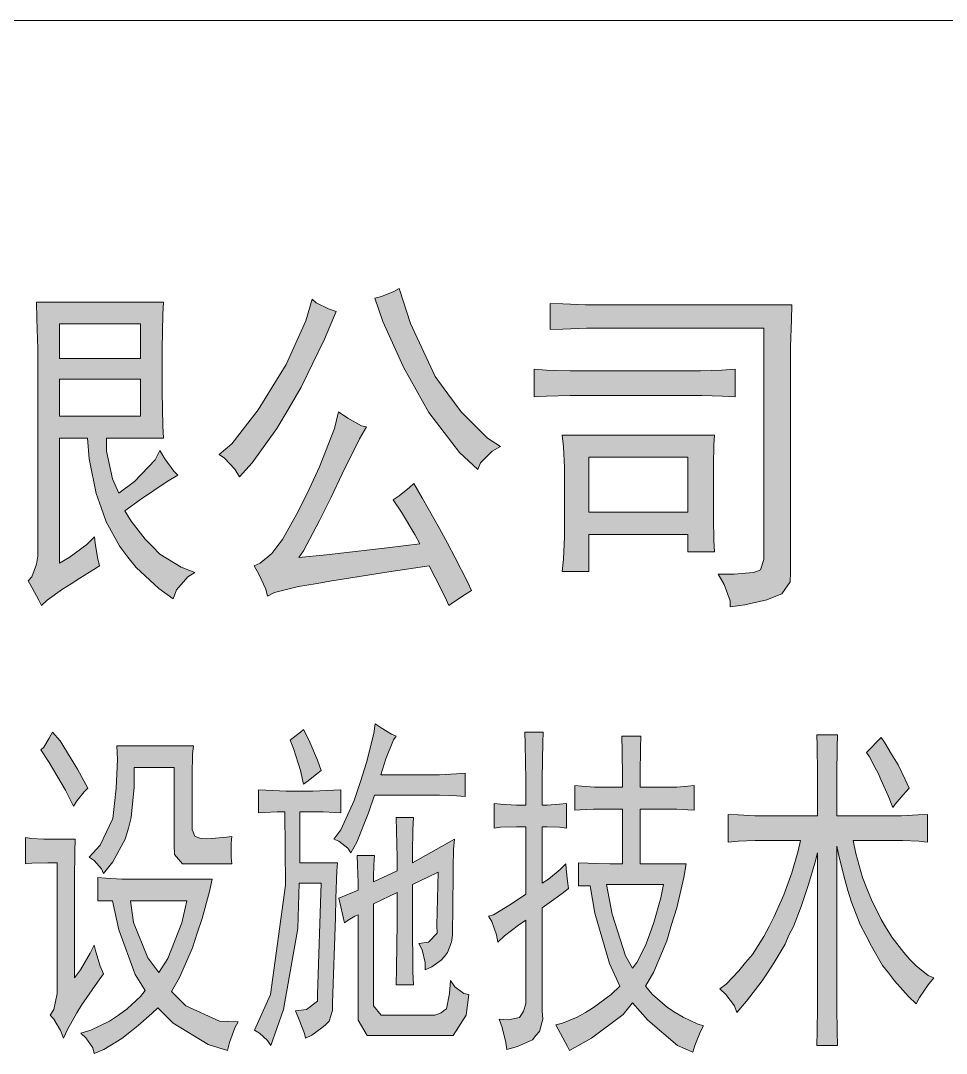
# Model space of a CAD drawing. Header units: millimetres. Extents: x 0 to 207, y 0 to 293.
# Drawn here: x 131.52 to 139.72, y 255.9 to 265.05 of the extents above; entities that cross this region are included whole.
import ezdxf

# ---------------------------------------------------------------- set-up
doc = ezdxf.new("R2010")
doc.units = ezdxf.units.MM

msp = doc.modelspace()

# ---------------------------------------------------------------- hatches: boundary and pattern name
h = msp.add_hatch(color=0)
h.dxf.hatch_style = 2
h.paths.add_polyline_path([(134.870472, 262.678333), (134.972778, 262.367889), (135.1915, 261.898694), (135.304389, 261.743472), (135.420806, 261.584722), (135.653639, 261.351889), (135.770056, 261.277806), (135.695972, 261.235472), (135.593667, 261.133167), (135.568972, 261.073194), (135.406694, 261.224889), (135.135056, 261.577667), (135.022167, 261.77875), (134.909278, 261.979833), (134.725833, 262.385528), (134.655278, 262.593667), (134.71525, 262.607778), (134.824611, 262.650111)])
h = msp.add_hatch(color=0)
h.paths.add_polyline_path([(132.782028, 262.558389), (132.774972, 262.449028), (132.771444, 262.142111), (132.771444, 261.948083), (132.771444, 261.761111), (132.774972, 261.46125), (132.782028, 261.351889), (132.277556, 261.351889), (132.277556, 261.235472), (132.330472, 260.992056), (132.386917, 260.865056), (132.5245, 260.967361), (132.707944, 261.157861), (132.750278, 261.242528), (132.792611, 261.168444), (132.87375, 261.059083), (132.909028, 261.023806), (132.813778, 260.967361), (132.577417, 260.808611), (132.439833, 260.706306), (132.496278, 260.614583), (132.61975, 260.455833), (132.686778, 260.388806), (132.750278, 260.321778), (132.93725, 260.208889), (133.060722, 260.1595), (132.997222, 260.120694), (132.898444, 260.007806), (132.866694, 259.926667), (132.739694, 260.018389), (132.538611, 260.205361), (132.464528, 260.297083), (132.393972, 260.392333), (132.274028, 260.611056), (132.228167, 260.738056), (132.185833, 260.861528), (132.122333, 261.168444), (132.108222, 261.351889), (131.861278, 261.351889), (131.861278, 260.244167), (131.945944, 260.293556), (132.101167, 260.409972), (132.171722, 260.477), (132.17525, 260.420556), (132.196417, 260.293556), (132.214056, 260.219472), (132.164667, 260.187722), (132.041194, 260.110111), (131.963583, 260.060722), (131.885972, 260.011333), (131.751917, 259.916083), (131.699, 259.866694), (131.677833, 259.916083), (131.617861, 260.025444), (131.582583, 260.085417), (131.614333, 260.120694), (131.656667, 260.233583), (131.66725, 260.304139), (131.66725, 262.022167), (131.66725, 262.142111), (131.660194, 262.410222), (131.656667, 262.558389)])
h.paths.add_polyline_path([(132.577417, 261.545917), (132.577417, 261.874), (131.861278, 261.874), (131.861278, 261.545917)])
h.paths.add_polyline_path([(132.577417, 262.057444), (132.577417, 262.364361), (131.861278, 262.364361), (131.861278, 262.057444)])
h = msp.add_hatch(color=0)
h.dxf.hatch_style = 2
h.paths.add_polyline_path([(134.313083, 262.473722), (134.210778, 262.230306), (134.002639, 261.803444), (133.896806, 261.62), (133.787444, 261.436556), (133.568722, 261.133167), (133.455833, 261.009694), (133.4135, 261.076722), (133.321778, 261.1755), (133.275917, 261.20725), (133.388806, 261.3025), (133.621639, 261.602361), (133.745111, 261.803444), (133.868583, 262.004528), (134.044972, 262.392583), (134.101417, 262.583083), (134.136694, 262.551333), (134.246056, 262.498417)])
h = msp.add_hatch(color=0)
h.dxf.hatch_style = 2
h.paths.add_polyline_path([(138.352389, 262.533694), (138.348861, 262.399639), (138.341806, 262.163278), (138.341806, 262.057444), (138.341806, 260.1595), (138.338278, 260.078361), (138.264194, 259.972528), (138.197167, 259.944306), (138.130139, 259.919611), (137.936111, 259.87375), (137.805583, 259.856111), (137.805583, 259.909028), (137.752667, 260.053667), (137.69975, 260.145389), (137.840861, 260.145389), (138.010194, 260.1595), (138.041944, 260.170083), (138.073694, 260.184194), (138.105444, 260.275917), (138.105444, 260.353528), (138.105444, 262.325556), (136.627306, 262.325556), (136.532056, 262.325556), (136.323917, 262.3185), (136.211028, 262.314972), (136.211028, 262.544278), (136.323917, 262.54075), (136.525, 262.533694), (136.616722, 262.533694)])
h = msp.add_hatch(color=0)
h.dxf.hatch_style = 2
h.paths.add_polyline_path([(137.473972, 261.948083), (137.544528, 261.948083), (137.7315, 261.955139), (137.851444, 261.962194), (137.851444, 261.718778), (137.738556, 261.722306), (137.555111, 261.729361), (137.484556, 261.729361), (136.489722, 261.729361), (136.387417, 261.729361), (136.179278, 261.722306), (136.069917, 261.718778), (136.069917, 261.962194), (136.179278, 261.955139), (136.387417, 261.948083), (136.489722, 261.948083)])
h = msp.add_hatch(color=0)
h.dxf.hatch_style = 2
h.paths.add_polyline_path([(135.053917, 260.4135), (135.011583, 260.498167), (134.891639, 260.695722), (134.817556, 260.805083), (134.870472, 260.840361), (134.962194, 260.914444), (135.001, 260.949722), (135.078611, 260.815667), (135.230306, 260.551083), (135.300861, 260.420556), (135.367889, 260.290028), (135.47725, 260.078361), (135.512528, 260.00075), (135.456083, 259.965472), (135.353778, 259.898444), (135.311444, 259.866694), (135.279694, 259.940778), (135.1915, 260.117167), (135.138583, 260.219472), (134.77875, 260.166556), (134.274278, 260.085417), (134.126111, 260.060722), (133.977944, 260.036028), (133.766278, 259.983111), (133.702778, 259.951361), (133.688667, 260.011333), (133.628694, 260.145389), (133.586361, 260.219472), (133.639278, 260.244167), (133.741583, 260.328833), (133.787444, 260.388806), (133.836833, 260.452306), (133.977944, 260.706306), (134.073194, 260.900333), (134.164917, 261.097889), (134.298972, 261.436556), (134.33425, 261.584722), (134.415389, 261.528278), (134.538861, 261.46125), (134.581194, 261.450667), (134.521222, 261.344833), (134.366, 261.034389), (134.267222, 260.829778), (134.164917, 260.621639), (134.023806, 260.353528), (133.981472, 260.293556), (134.228417, 260.31825), (134.764639, 260.378222)])
h = msp.add_hatch(color=0)
h.paths.add_polyline_path([(137.668, 261.376583), (137.660944, 261.291917), (137.657417, 261.108472), (137.657417, 261.009694), (137.657417, 260.741583), (137.657417, 260.646333), (137.660944, 260.44525), (137.668, 260.342944), (137.431639, 260.342944), (137.431639, 260.498167), (136.553222, 260.498167), (136.553222, 260.170083), (136.316861, 260.170083), (136.327444, 260.279444), (136.338028, 260.477), (136.338028, 260.561667), (136.338028, 261.009694), (136.338028, 261.090833), (136.327444, 261.274278), (136.316861, 261.376583)])
h.paths.add_polyline_path([(137.431639, 260.695722), (137.431639, 261.182556), (136.553222, 261.182556), (136.553222, 260.695722)])
h = msp.add_hatch(color=0)
h.dxf.hatch_style = 2
h.paths.add_polyline_path([(134.845778, 258.709583), (134.821083, 258.677833), (134.754056, 258.5085), (134.708194, 258.367389), (135.15975, 258.367389), (135.230306, 258.367389), (135.378472, 258.374444), (135.456083, 258.3815), (135.456083, 258.173361), (135.378472, 258.180417), (135.230306, 258.187472), (135.15975, 258.187472), (134.65175, 258.187472), (134.598833, 258.028722), (134.496528, 257.771194), (134.443611, 257.675944), (134.415389, 257.718278), (134.337778, 257.77825), (134.291917, 257.795889), (134.355417, 257.880556), (134.471833, 258.138083), (134.528278, 258.307417), (134.581194, 258.47675), (134.648222, 258.734278), (134.658806, 258.818944), (134.711722, 258.783667), (134.803444, 258.727222)])
h = msp.add_hatch(color=0)
h.dxf.hatch_style = 2
h.paths.add_polyline_path([(131.797778, 258.744861), (131.864806, 258.66725), (132.020028, 258.416778), (132.11175, 258.247444), (132.08, 258.215694), (132.0165, 258.138083), (131.98475, 258.088694), (131.914194, 258.229806), (131.769556, 258.47675), (131.695472, 258.589639), (131.720167, 258.610806), (131.769556, 258.691944)])
h = msp.add_hatch(color=0)
h.dxf.hatch_style = 2
h.paths.add_polyline_path([(134.023806, 258.769556), (134.069667, 258.677833), (134.147278, 258.497917), (134.179028, 258.406194), (134.140222, 258.374444), (134.066139, 258.314472), (134.023806, 258.282722), (133.995583, 258.406194), (133.935611, 258.600222), (133.903861, 258.674306), (133.935611, 258.699), (133.995583, 258.744861)])
h = msp.add_hatch(color=0)
h.dxf.hatch_style = 2
h.paths.add_polyline_path([(136.348611, 257.577167), (136.352139, 257.534833), (136.362722, 257.425472), (136.373306, 257.358444), (136.316861, 257.316111), (136.200444, 257.231444), (136.140472, 257.189111), (136.140472, 256.275417), (136.144, 256.201333), (136.115778, 256.091972), (136.084028, 256.056694), (136.052278, 256.017889), (135.92175, 255.957917), (135.8265, 255.933222), (135.815917, 255.993194), (135.784167, 256.12725), (135.759472, 256.201333), (135.840611, 256.194278), (135.939389, 256.215444), (135.957028, 256.243667), (135.974667, 256.271889), (135.995833, 256.335389), (135.995833, 256.370667), (135.995833, 257.07975), (135.928806, 257.033889), (135.805333, 256.938639), (135.745361, 256.882194), (135.734778, 256.949222), (135.692444, 257.065639), (135.664222, 257.115028), (135.706556, 257.125611), (135.868833, 257.224389), (135.995833, 257.309056), (135.995833, 257.90525), (135.911167, 257.90525), (135.770056, 257.901722), (135.713611, 257.894667), (135.713611, 258.113389), (135.770056, 258.106333), (135.911167, 258.099278), (135.995833, 258.099278), (135.995833, 258.321528), (135.988778, 258.642556), (135.98525, 258.744861), (136.147528, 258.744861), (136.144, 258.656667), (136.140472, 258.332111), (136.140472, 258.099278), (136.182806, 258.099278), (136.292167, 258.106333), (136.355667, 258.113389), (136.355667, 257.894667), (136.292167, 257.901722), (136.182806, 257.90525), (136.140472, 257.90525), (136.140472, 257.407833), (136.196917, 257.443111), (136.299222, 257.527778)])
h = msp.add_hatch(color=0)
h.paths.add_polyline_path([(136.4615, 257.58775), (136.546167, 257.584222), (136.740194, 257.577167), (136.853083, 257.577167), (136.853083, 258.064), (136.669639, 258.064), (136.595556, 258.064), (136.475611, 258.056944), (136.42975, 258.053417), (136.42975, 258.272139), (136.489722, 258.265083), (136.602611, 258.258028), (136.652, 258.258028), (136.853083, 258.258028), (136.853083, 258.34975), (136.849556, 258.575528), (136.846028, 258.709583), (137.015361, 258.709583), (137.011833, 258.600222), (137.008306, 258.374444), (137.008306, 258.258028), (137.287, 258.258028), (137.332861, 258.258028), (137.431639, 258.265083), (137.488083, 258.272139), (137.488083, 258.053417), (137.431639, 258.056944), (137.332861, 258.064), (137.287, 258.064), (137.008306, 258.064), (137.008306, 257.577167), (137.417528, 257.577167), (137.396361, 257.457222), (137.332861, 257.189111), (137.287, 257.040944), (137.244667, 256.896306), (137.12825, 256.621139), (137.054167, 256.494139), (137.117667, 256.420056), (137.251722, 256.303639), (137.31875, 256.261306), (137.389306, 256.218972), (137.512778, 256.159), (137.569222, 256.141361), (137.541, 256.084917), (137.491611, 255.9685), (137.473972, 255.908528), (137.339917, 255.9685), (137.075333, 256.19075), (136.941278, 256.345972), (136.856611, 256.243667), (136.577917, 256.032), (136.380361, 255.922639), (136.362722, 255.957917), (136.30275, 256.074333), (136.260417, 256.151944), (136.320389, 256.166056), (136.450917, 256.218972), (136.525, 256.261306), (136.595556, 256.303639), (136.750778, 256.420056), (136.828389, 256.494139), (136.736667, 256.695222), (136.606139, 257.139722), (136.563806, 257.383139), (136.4615, 257.383139)])
h.paths.add_polyline_path([(136.708444, 257.393722), (136.761361, 257.132667), (136.877778, 256.76225), (136.941278, 256.652889), (136.980083, 256.702278), (137.054167, 256.853972), (137.092972, 256.956278), (137.12825, 257.058583), (137.19175, 257.277306), (137.216444, 257.393722)])
h = msp.add_hatch(color=0)
h.dxf.hatch_style = 2
h.paths.add_polyline_path([(138.581694, 258.004028), (138.581694, 258.233333), (138.581694, 258.3815), (138.578167, 258.624917), (138.574639, 258.720167), (138.758083, 258.720167), (138.754556, 258.610806), (138.751028, 258.367389), (138.751028, 258.233333), (138.751028, 258.004028), (139.2555, 258.004028), (139.326056, 258.004028), (139.474222, 258.011083), (139.555361, 258.014611), (139.555361, 257.771194), (139.47775, 257.77825), (139.333111, 257.785306), (139.266083, 257.785306), (138.895667, 257.785306), (138.920361, 257.668889), (138.980333, 257.457222), (139.019139, 257.358444), (139.057944, 257.259667), (139.146139, 257.083278), (139.192, 257.005667), (139.241389, 256.924528), (139.347222, 256.790472), (139.400139, 256.7305), (139.456583, 256.674056), (139.562417, 256.589389), (139.611806, 256.568222), (139.562417, 256.504722), (139.484806, 256.391833), (139.456583, 256.335389), (139.386028, 256.402417), (139.262556, 256.54), (139.209639, 256.610556), (139.156722, 256.677583), (139.057944, 256.846917), (139.008556, 256.945694), (138.959167, 257.040944), (138.881556, 257.2385), (138.849806, 257.340806), (138.821583, 257.439583), (138.772194, 257.637139), (138.751028, 257.735917), (138.751028, 256.395361), (138.751028, 256.303639), (138.754556, 256.091972), (138.758083, 255.9685), (138.574639, 255.9685), (138.578167, 256.091972), (138.581694, 256.303639), (138.581694, 256.395361), (138.581694, 257.675944), (138.557, 257.584222), (138.500556, 257.393722), (138.468806, 257.298472), (138.437056, 257.199694), (138.3665, 257.023306), (138.327694, 256.945694), (138.292417, 256.864556), (138.197167, 256.702278), (138.14425, 256.621139), (138.091333, 256.54), (137.950222, 256.360083), (137.865556, 256.261306), (137.844389, 256.31775), (137.766778, 256.420056), (137.713861, 256.469444), (137.770306, 256.511778), (137.883194, 256.628194), (137.943167, 256.702278), (138.003139, 256.772833), (138.105444, 256.935111), (138.151306, 257.023306), (138.197167, 257.1115), (138.281833, 257.302), (138.317111, 257.400778), (138.352389, 257.499556), (138.408833, 257.693583), (138.43, 257.785306), (138.091333, 257.785306), (138.027833, 257.785306), (137.876139, 257.77825), (137.787944, 257.771194), (137.787944, 258.014611), (137.876139, 258.011083), (138.024306, 258.004028), (138.084278, 258.004028)])
h = msp.add_hatch(color=0)
h.dxf.hatch_style = 2
h.paths.add_polyline_path([(133.021917, 257.577167), (132.951361, 257.577167), (132.880806, 257.661833), (132.877278, 257.7465), (132.877278, 258.430889), (132.520972, 258.430889), (132.520972, 258.258028), (132.496278, 257.989917), (132.471583, 257.894667), (132.443361, 257.795889), (132.334, 257.594806), (132.249333, 257.4925), (132.231694, 257.534833), (132.168194, 257.608917), (132.122333, 257.637139), (132.221111, 257.742972), (132.334, 257.979333), (132.348111, 258.113389), (132.362222, 258.247444), (132.372806, 258.501444), (132.369278, 258.624917), (133.046611, 258.624917), (133.039556, 258.550833), (133.036028, 258.367389), (133.036028, 258.258028), (133.036028, 257.929944), (133.036028, 257.880556), (133.060722, 257.824111), (133.081889, 257.813528), (133.103056, 257.806472), (133.166556, 257.799417), (133.205361, 257.802944), (133.244167, 257.806472), (133.339417, 257.813528), (133.388806, 257.820583), (133.38175, 257.760611), (133.38175, 257.637139), (133.388806, 257.577167)])
h = msp.add_hatch(color=0)
h.dxf.hatch_style = 2
h.paths.add_polyline_path([(139.146139, 258.699), (139.177889, 258.649611), (139.237861, 258.550833), (139.266083, 258.501444), (139.294306, 258.455583), (139.357806, 258.325056), (139.393083, 258.247444), (139.340167, 258.191), (139.269611, 258.106333), (139.248444, 258.078111), (139.209639, 258.173361), (139.142611, 258.325056), (139.117917, 258.3815), (139.089694, 258.434417), (139.040306, 258.526139), (139.015611, 258.564944)])
h = msp.add_hatch(color=0)
h.dxf.hatch_style = 2
h.paths.add_polyline_path([(134.355417, 258.028722), (134.3025, 258.03225), (134.196667, 258.039306), (134.147278, 258.039306), (133.992056, 258.039306), (133.992056, 257.58775), (134.323667, 257.58775), (134.320139, 257.517194), (134.309556, 257.273778), (134.306028, 257.100917), (134.281333, 256.345972), (134.281333, 256.278944), (134.249583, 256.183694), (134.217833, 256.151944), (134.186083, 256.123722), (134.097889, 256.060222), (134.041444, 256.032), (134.030861, 256.074333), (133.985, 256.194278), (133.95325, 256.275417), (134.0485, 256.286), (134.147278, 256.360083), (134.147278, 256.420056), (134.179028, 257.407833), (133.985, 257.407833), (133.974417, 257.005667), (133.847417, 256.286), (133.734528, 255.9685), (133.702778, 256.010833), (133.632222, 256.077861), (133.589889, 256.102556), (133.731, 256.420056), (133.865056, 257.390194), (133.858, 258.039306), (133.790972, 258.039306), (133.674556, 258.03225), (133.625167, 258.028722), (133.625167, 258.233333), (133.688667, 258.229806), (133.868583, 258.22275), (133.985, 258.22275), (134.104944, 258.22275), (134.291917, 258.229806), (134.355417, 258.233333)])
h = msp.add_hatch(color=0)
h.dxf.hatch_style = 2
h.paths.add_polyline_path([(134.507111, 257.344333), (134.507111, 257.411361), (134.503583, 257.566583), (134.500056, 257.65125), (134.65175, 257.65125), (134.648222, 257.570111), (134.644694, 257.457222), (134.644694, 257.418417), (134.852833, 257.517194), (134.852833, 257.633611), (134.849306, 257.869972), (134.845778, 257.989917), (134.997472, 257.989917), (134.993944, 257.880556), (134.990417, 257.679472), (134.990417, 257.58775), (135.360833, 257.795889), (135.353778, 257.704167), (135.35025, 257.545417), (135.35025, 257.478389), (135.343194, 256.945694), (135.336139, 256.882194), (135.300861, 256.790472), (135.272639, 256.755194), (135.244417, 256.723444), (135.15975, 256.663472), (135.103306, 256.638778), (135.103306, 256.702278), (135.075083, 256.815167), (135.046861, 256.871611), (135.131528, 256.882194), (135.209139, 256.963333), (135.205611, 257.030361), (135.216194, 257.503083), (134.990417, 257.393722), (134.990417, 257.065639), (134.993944, 256.621139), (134.997472, 256.504722), (134.845778, 256.504722), (134.849306, 256.652889), (134.852833, 257.058583), (134.852833, 257.323167), (134.644694, 257.224389), (134.644694, 256.395361), (134.644694, 256.31775), (134.711722, 256.236611), (134.782278, 256.236611), (135.149167, 256.236611), (135.187972, 256.236611), (135.244417, 256.257778), (135.265583, 256.275417), (135.290278, 256.293056), (135.3185, 256.427111), (135.325556, 256.543528), (135.364361, 256.487083), (135.4455, 256.427111), (135.487833, 256.420056), (135.466667, 256.236611), (135.35025, 256.056694), (135.255, 256.056694), (134.669389, 256.056694), (134.58825, 256.056694), (134.507111, 256.19075), (134.507111, 256.324806), (134.507111, 257.125611), (134.478889, 257.115028), (134.418917, 257.07975), (134.387167, 257.055056), (134.337778, 257.273778)])
h = msp.add_hatch(color=0)
h.dxf.hatch_style = 2
h.paths.add_polyline_path([(131.998861, 257.795889), (131.995333, 257.686528), (131.991806, 257.443111), (131.991806, 257.309056), (131.991806, 256.568222), (132.044722, 256.638778), (132.132917, 256.786944), (132.168194, 256.8575), (132.182306, 256.797528), (132.221111, 256.670528), (132.249333, 256.6035), (132.196417, 256.529417), (132.101167, 256.391833), (132.055306, 256.324806), (132.012972, 256.257778), (131.931833, 256.109611), (131.896556, 256.032), (131.868333, 256.099028), (131.808361, 256.201333), (131.776611, 256.236611), (131.808361, 256.286), (131.840111, 256.427111), (131.840111, 256.518833), (131.840111, 257.58775), (131.755444, 257.58775), (131.614333, 257.584222), (131.557889, 257.577167), (131.557889, 257.81), (131.610806, 257.802944), (131.720167, 257.795889), (131.776611, 257.795889)])
h = msp.add_hatch(color=0)
h.paths.add_polyline_path([(132.199944, 257.457222), (132.266972, 257.450167), (132.411611, 257.443111), (132.489222, 257.443111), (133.212417, 257.443111), (133.19125, 257.33375), (133.124222, 257.093861), (133.081889, 256.963333), (133.039556, 256.832806), (132.923139, 256.57175), (132.852583, 256.44475), (132.979583, 256.31775), (133.279444, 256.183694), (133.44525, 256.176639), (133.4135, 256.123722), (133.367639, 255.993194), (133.35, 255.922639), (133.177139, 255.975556), (132.866694, 256.166056), (132.732639, 256.300111), (132.679722, 256.250722), (132.55625, 256.144889), (132.482167, 256.084917), (132.411611, 256.028472), (132.252861, 255.933222), (132.168194, 255.897944), (132.154083, 255.947333), (132.094111, 256.035528), (132.04825, 256.077861), (132.136444, 256.102556), (132.30225, 256.183694), (132.383389, 256.236611), (132.461, 256.293056), (132.577417, 256.402417), (132.61975, 256.455333), (132.531556, 256.596444), (132.386917, 256.991556), (132.330472, 257.249083), (132.199944, 257.249083)])
h.paths.add_polyline_path([(132.739694, 256.614083), (132.820833, 256.737556), (132.944306, 257.055056), (132.990167, 257.249083), (132.489222, 257.249083), (132.517444, 257.058583), (132.644444, 256.744611)])

# ---------------------------------------------------------------- linework, layer by layer
at = {"color": 0, "lineweight": 0}
msp.add_lwpolyline([(77.840417, 265.052528), (201.9935, 265.052528)], dxfattribs=at)
for points in [[(134.870472, 262.678333), (134.972778, 262.367889), (135.1915, 261.898694), (135.304389, 261.743472), (135.420806, 261.584722), (135.653639, 261.351889), (135.770056, 261.277806), (135.695972, 261.235472), (135.593667, 261.133167), (135.568972, 261.073194), (135.406694, 261.224889), (135.135056, 261.577667), (135.022167, 261.77875), (134.909278, 261.979833), (134.725833, 262.385528), (134.655278, 262.593667), (134.71525, 262.607778), (134.824611, 262.650111)], [(132.782028, 262.558389), (132.774972, 262.449028), (132.771444, 262.142111), (132.771444, 261.948083), (132.771444, 261.761111), (132.774972, 261.46125), (132.782028, 261.351889), (132.277556, 261.351889), (132.277556, 261.235472), (132.330472, 260.992056), (132.386917, 260.865056), (132.5245, 260.967361), (132.707944, 261.157861), (132.750278, 261.242528), (132.792611, 261.168444), (132.87375, 261.059083), (132.909028, 261.023806), (132.813778, 260.967361), (132.577417, 260.808611), (132.439833, 260.706306), (132.496278, 260.614583), (132.61975, 260.455833), (132.686778, 260.388806), (132.750278, 260.321778), (132.93725, 260.208889), (133.060722, 260.1595), (132.997222, 260.120694), (132.898444, 260.007806), (132.866694, 259.926667), (132.739694, 260.018389), (132.538611, 260.205361), (132.464528, 260.297083), (132.393972, 260.392333), (132.274028, 260.611056), (132.228167, 260.738056), (132.185833, 260.861528), (132.122333, 261.168444), (132.108222, 261.351889), (131.861278, 261.351889), (131.861278, 260.244167), (131.945944, 260.293556), (132.101167, 260.409972), (132.171722, 260.477), (132.17525, 260.420556), (132.196417, 260.293556), (132.214056, 260.219472), (132.164667, 260.187722), (132.041194, 260.110111), (131.963583, 260.060722), (131.885972, 260.011333), (131.751917, 259.916083), (131.699, 259.866694), (131.677833, 259.916083), (131.617861, 260.025444), (131.582583, 260.085417), (131.614333, 260.120694), (131.656667, 260.233583), (131.66725, 260.304139), (131.66725, 262.022167), (131.66725, 262.142111), (131.660194, 262.410222), (131.656667, 262.558389)], [(134.313083, 262.473722), (134.210778, 262.230306), (134.002639, 261.803444), (133.896806, 261.62), (133.787444, 261.436556), (133.568722, 261.133167), (133.455833, 261.009694), (133.4135, 261.076722), (133.321778, 261.1755), (133.275917, 261.20725), (133.388806, 261.3025), (133.621639, 261.602361), (133.745111, 261.803444), (133.868583, 262.004528), (134.044972, 262.392583), (134.101417, 262.583083), (134.136694, 262.551333), (134.246056, 262.498417)], [(138.352389, 262.533694), (138.348861, 262.399639), (138.341806, 262.163278), (138.341806, 262.057444), (138.341806, 260.1595), (138.338278, 260.078361), (138.264194, 259.972528), (138.197167, 259.944306), (138.130139, 259.919611), (137.936111, 259.87375), (137.805583, 259.856111), (137.805583, 259.909028), (137.752667, 260.053667), (137.69975, 260.145389), (137.840861, 260.145389), (138.010194, 260.1595), (138.041944, 260.170083), (138.073694, 260.184194), (138.105444, 260.275917), (138.105444, 260.353528), (138.105444, 262.325556), (136.627306, 262.325556), (136.532056, 262.325556), (136.323917, 262.3185), (136.211028, 262.314972), (136.211028, 262.544278), (136.323917, 262.54075), (136.525, 262.533694), (136.616722, 262.533694)], [(132.577417, 262.057444), (132.577417, 262.364361), (131.861278, 262.364361), (131.861278, 262.057444)], [(137.473972, 261.948083), (137.544528, 261.948083), (137.7315, 261.955139), (137.851444, 261.962194), (137.851444, 261.718778), (137.738556, 261.722306), (137.555111, 261.729361), (137.484556, 261.729361), (136.489722, 261.729361), (136.387417, 261.729361), (136.179278, 261.722306), (136.069917, 261.718778), (136.069917, 261.962194), (136.179278, 261.955139), (136.387417, 261.948083), (136.489722, 261.948083)], [(132.577417, 261.545917), (132.577417, 261.874), (131.861278, 261.874), (131.861278, 261.545917)], [(135.053917, 260.4135), (135.011583, 260.498167), (134.891639, 260.695722), (134.817556, 260.805083), (134.870472, 260.840361), (134.962194, 260.914444), (135.001, 260.949722), (135.078611, 260.815667), (135.230306, 260.551083), (135.300861, 260.420556), (135.367889, 260.290028), (135.47725, 260.078361), (135.512528, 260.00075), (135.456083, 259.965472), (135.353778, 259.898444), (135.311444, 259.866694), (135.279694, 259.940778), (135.1915, 260.117167), (135.138583, 260.219472), (134.77875, 260.166556), (134.274278, 260.085417), (134.126111, 260.060722), (133.977944, 260.036028), (133.766278, 259.983111), (133.702778, 259.951361), (133.688667, 260.011333), (133.628694, 260.145389), (133.586361, 260.219472), (133.639278, 260.244167), (133.741583, 260.328833), (133.787444, 260.388806), (133.836833, 260.452306), (133.977944, 260.706306), (134.073194, 260.900333), (134.164917, 261.097889), (134.298972, 261.436556), (134.33425, 261.584722), (134.415389, 261.528278), (134.538861, 261.46125), (134.581194, 261.450667), (134.521222, 261.344833), (134.366, 261.034389), (134.267222, 260.829778), (134.164917, 260.621639), (134.023806, 260.353528), (133.981472, 260.293556), (134.228417, 260.31825), (134.764639, 260.378222)], [(137.668, 261.376583), (137.660944, 261.291917), (137.657417, 261.108472), (137.657417, 261.009694), (137.657417, 260.741583), (137.657417, 260.646333), (137.660944, 260.44525), (137.668, 260.342944), (137.431639, 260.342944), (137.431639, 260.498167), (136.553222, 260.498167), (136.553222, 260.170083), (136.316861, 260.170083), (136.327444, 260.279444), (136.338028, 260.477), (136.338028, 260.561667), (136.338028, 261.009694), (136.338028, 261.090833), (136.327444, 261.274278), (136.316861, 261.376583)], [(137.431639, 260.695722), (137.431639, 261.182556), (136.553222, 261.182556), (136.553222, 260.695722)], [(134.845778, 258.709583), (134.821083, 258.677833), (134.754056, 258.5085), (134.708194, 258.367389), (135.15975, 258.367389), (135.230306, 258.367389), (135.378472, 258.374444), (135.456083, 258.3815), (135.456083, 258.173361), (135.378472, 258.180417), (135.230306, 258.187472), (135.15975, 258.187472), (134.65175, 258.187472), (134.598833, 258.028722), (134.496528, 257.771194), (134.443611, 257.675944), (134.415389, 257.718278), (134.337778, 257.77825), (134.291917, 257.795889), (134.355417, 257.880556), (134.471833, 258.138083), (134.528278, 258.307417), (134.581194, 258.47675), (134.648222, 258.734278), (134.658806, 258.818944), (134.711722, 258.783667), (134.803444, 258.727222)], [(131.797778, 258.744861), (131.864806, 258.66725), (132.020028, 258.416778), (132.11175, 258.247444), (132.08, 258.215694), (132.0165, 258.138083), (131.98475, 258.088694), (131.914194, 258.229806), (131.769556, 258.47675), (131.695472, 258.589639), (131.720167, 258.610806), (131.769556, 258.691944)], [(134.023806, 258.769556), (134.069667, 258.677833), (134.147278, 258.497917), (134.179028, 258.406194), (134.140222, 258.374444), (134.066139, 258.314472), (134.023806, 258.282722), (133.995583, 258.406194), (133.935611, 258.600222), (133.903861, 258.674306), (133.935611, 258.699), (133.995583, 258.744861)], [(136.348611, 257.577167), (136.352139, 257.534833), (136.362722, 257.425472), (136.373306, 257.358444), (136.316861, 257.316111), (136.200444, 257.231444), (136.140472, 257.189111), (136.140472, 256.275417), (136.144, 256.201333), (136.115778, 256.091972), (136.084028, 256.056694), (136.052278, 256.017889), (135.92175, 255.957917), (135.8265, 255.933222), (135.815917, 255.993194), (135.784167, 256.12725), (135.759472, 256.201333), (135.840611, 256.194278), (135.939389, 256.215444), (135.957028, 256.243667), (135.974667, 256.271889), (135.995833, 256.335389), (135.995833, 256.370667), (135.995833, 257.07975), (135.928806, 257.033889), (135.805333, 256.938639), (135.745361, 256.882194), (135.734778, 256.949222), (135.692444, 257.065639), (135.664222, 257.115028), (135.706556, 257.125611), (135.868833, 257.224389), (135.995833, 257.309056), (135.995833, 257.90525), (135.911167, 257.90525), (135.770056, 257.901722), (135.713611, 257.894667), (135.713611, 258.113389), (135.770056, 258.106333), (135.911167, 258.099278), (135.995833, 258.099278), (135.995833, 258.321528), (135.988778, 258.642556), (135.98525, 258.744861), (136.147528, 258.744861), (136.144, 258.656667), (136.140472, 258.332111), (136.140472, 258.099278), (136.182806, 258.099278), (136.292167, 258.106333), (136.355667, 258.113389), (136.355667, 257.894667), (136.292167, 257.901722), (136.182806, 257.90525), (136.140472, 257.90525), (136.140472, 257.407833), (136.196917, 257.443111), (136.299222, 257.527778)], [(136.4615, 257.58775), (136.546167, 257.584222), (136.740194, 257.577167), (136.853083, 257.577167), (136.853083, 258.064), (136.669639, 258.064), (136.595556, 258.064), (136.475611, 258.056944), (136.42975, 258.053417), (136.42975, 258.272139), (136.489722, 258.265083), (136.602611, 258.258028), (136.652, 258.258028), (136.853083, 258.258028), (136.853083, 258.34975), (136.849556, 258.575528), (136.846028, 258.709583), (137.015361, 258.709583), (137.011833, 258.600222), (137.008306, 258.374444), (137.008306, 258.258028), (137.287, 258.258028), (137.332861, 258.258028), (137.431639, 258.265083), (137.488083, 258.272139), (137.488083, 258.053417), (137.431639, 258.056944), (137.332861, 258.064), (137.287, 258.064), (137.008306, 258.064), (137.008306, 257.577167), (137.417528, 257.577167), (137.396361, 257.457222), (137.332861, 257.189111), (137.287, 257.040944), (137.244667, 256.896306), (137.12825, 256.621139), (137.054167, 256.494139), (137.117667, 256.420056), (137.251722, 256.303639), (137.31875, 256.261306), (137.389306, 256.218972), (137.512778, 256.159), (137.569222, 256.141361), (137.541, 256.084917), (137.491611, 255.9685), (137.473972, 255.908528), (137.339917, 255.9685), (137.075333, 256.19075), (136.941278, 256.345972), (136.856611, 256.243667), (136.577917, 256.032), (136.380361, 255.922639), (136.362722, 255.957917), (136.30275, 256.074333), (136.260417, 256.151944), (136.320389, 256.166056), (136.450917, 256.218972), (136.525, 256.261306), (136.595556, 256.303639), (136.750778, 256.420056), (136.828389, 256.494139), (136.736667, 256.695222), (136.606139, 257.139722), (136.563806, 257.383139), (136.4615, 257.383139)], [(138.581694, 258.004028), (138.581694, 258.233333), (138.581694, 258.3815), (138.578167, 258.624917), (138.574639, 258.720167), (138.758083, 258.720167), (138.754556, 258.610806), (138.751028, 258.367389), (138.751028, 258.233333), (138.751028, 258.004028), (139.2555, 258.004028), (139.326056, 258.004028), (139.474222, 258.011083), (139.555361, 258.014611), (139.555361, 257.771194), (139.47775, 257.77825), (139.333111, 257.785306), (139.266083, 257.785306), (138.895667, 257.785306), (138.920361, 257.668889), (138.980333, 257.457222), (139.019139, 257.358444), (139.057944, 257.259667), (139.146139, 257.083278), (139.192, 257.005667), (139.241389, 256.924528), (139.347222, 256.790472), (139.400139, 256.7305), (139.456583, 256.674056), (139.562417, 256.589389), (139.611806, 256.568222), (139.562417, 256.504722), (139.484806, 256.391833), (139.456583, 256.335389), (139.386028, 256.402417), (139.262556, 256.54), (139.209639, 256.610556), (139.156722, 256.677583), (139.057944, 256.846917), (139.008556, 256.945694), (138.959167, 257.040944), (138.881556, 257.2385), (138.849806, 257.340806), (138.821583, 257.439583), (138.772194, 257.637139), (138.751028, 257.735917), (138.751028, 256.395361), (138.751028, 256.303639), (138.754556, 256.091972), (138.758083, 255.9685), (138.574639, 255.9685), (138.578167, 256.091972), (138.581694, 256.303639), (138.581694, 256.395361), (138.581694, 257.675944), (138.557, 257.584222), (138.500556, 257.393722), (138.468806, 257.298472), (138.437056, 257.199694), (138.3665, 257.023306), (138.327694, 256.945694), (138.292417, 256.864556), (138.197167, 256.702278), (138.14425, 256.621139), (138.091333, 256.54), (137.950222, 256.360083), (137.865556, 256.261306), (137.844389, 256.31775), (137.766778, 256.420056), (137.713861, 256.469444), (137.770306, 256.511778), (137.883194, 256.628194), (137.943167, 256.702278), (138.003139, 256.772833), (138.105444, 256.935111), (138.151306, 257.023306), (138.197167, 257.1115), (138.281833, 257.302), (138.317111, 257.400778), (138.352389, 257.499556), (138.408833, 257.693583), (138.43, 257.785306), (138.091333, 257.785306), (138.027833, 257.785306), (137.876139, 257.77825), (137.787944, 257.771194), (137.787944, 258.014611), (137.876139, 258.011083), (138.024306, 258.004028), (138.084278, 258.004028)], [(133.021917, 257.577167), (132.951361, 257.577167), (132.880806, 257.661833), (132.877278, 257.7465), (132.877278, 258.430889), (132.520972, 258.430889), (132.520972, 258.258028), (132.496278, 257.989917), (132.471583, 257.894667), (132.443361, 257.795889), (132.334, 257.594806), (132.249333, 257.4925), (132.231694, 257.534833), (132.168194, 257.608917), (132.122333, 257.637139), (132.221111, 257.742972), (132.334, 257.979333), (132.348111, 258.113389), (132.362222, 258.247444), (132.372806, 258.501444), (132.369278, 258.624917), (133.046611, 258.624917), (133.039556, 258.550833), (133.036028, 258.367389), (133.036028, 258.258028), (133.036028, 257.929944), (133.036028, 257.880556), (133.060722, 257.824111), (133.081889, 257.813528), (133.103056, 257.806472), (133.166556, 257.799417), (133.205361, 257.802944), (133.244167, 257.806472), (133.339417, 257.813528), (133.388806, 257.820583), (133.38175, 257.760611), (133.38175, 257.637139), (133.388806, 257.577167)], [(139.146139, 258.699), (139.177889, 258.649611), (139.237861, 258.550833), (139.266083, 258.501444), (139.294306, 258.455583), (139.357806, 258.325056), (139.393083, 258.247444), (139.340167, 258.191), (139.269611, 258.106333), (139.248444, 258.078111), (139.209639, 258.173361), (139.142611, 258.325056), (139.117917, 258.3815), (139.089694, 258.434417), (139.040306, 258.526139), (139.015611, 258.564944)], [(134.355417, 258.028722), (134.3025, 258.03225), (134.196667, 258.039306), (134.147278, 258.039306), (133.992056, 258.039306), (133.992056, 257.58775), (134.323667, 257.58775), (134.320139, 257.517194), (134.309556, 257.273778), (134.306028, 257.100917), (134.281333, 256.345972), (134.281333, 256.278944), (134.249583, 256.183694), (134.217833, 256.151944), (134.186083, 256.123722), (134.097889, 256.060222), (134.041444, 256.032), (134.030861, 256.074333), (133.985, 256.194278), (133.95325, 256.275417), (134.0485, 256.286), (134.147278, 256.360083), (134.147278, 256.420056), (134.179028, 257.407833), (133.985, 257.407833), (133.974417, 257.005667), (133.847417, 256.286), (133.734528, 255.9685), (133.702778, 256.010833), (133.632222, 256.077861), (133.589889, 256.102556), (133.731, 256.420056), (133.865056, 257.390194), (133.858, 258.039306), (133.790972, 258.039306), (133.674556, 258.03225), (133.625167, 258.028722), (133.625167, 258.233333), (133.688667, 258.229806), (133.868583, 258.22275), (133.985, 258.22275), (134.104944, 258.22275), (134.291917, 258.229806), (134.355417, 258.233333)], [(134.507111, 257.344333), (134.507111, 257.411361), (134.503583, 257.566583), (134.500056, 257.65125), (134.65175, 257.65125), (134.648222, 257.570111), (134.644694, 257.457222), (134.644694, 257.418417), (134.852833, 257.517194), (134.852833, 257.633611), (134.849306, 257.869972), (134.845778, 257.989917), (134.997472, 257.989917), (134.993944, 257.880556), (134.990417, 257.679472), (134.990417, 257.58775), (135.360833, 257.795889), (135.353778, 257.704167), (135.35025, 257.545417), (135.35025, 257.478389), (135.343194, 256.945694), (135.336139, 256.882194), (135.300861, 256.790472), (135.272639, 256.755194), (135.244417, 256.723444), (135.15975, 256.663472), (135.103306, 256.638778), (135.103306, 256.702278), (135.075083, 256.815167), (135.046861, 256.871611), (135.131528, 256.882194), (135.209139, 256.963333), (135.205611, 257.030361), (135.216194, 257.503083), (134.990417, 257.393722), (134.990417, 257.065639), (134.993944, 256.621139), (134.997472, 256.504722), (134.845778, 256.504722), (134.849306, 256.652889), (134.852833, 257.058583), (134.852833, 257.323167), (134.644694, 257.224389), (134.644694, 256.395361), (134.644694, 256.31775), (134.711722, 256.236611), (134.782278, 256.236611), (135.149167, 256.236611), (135.187972, 256.236611), (135.244417, 256.257778), (135.265583, 256.275417), (135.290278, 256.293056), (135.3185, 256.427111), (135.325556, 256.543528), (135.364361, 256.487083), (135.4455, 256.427111), (135.487833, 256.420056), (135.466667, 256.236611), (135.35025, 256.056694), (135.255, 256.056694), (134.669389, 256.056694), (134.58825, 256.056694), (134.507111, 256.19075), (134.507111, 256.324806), (134.507111, 257.125611), (134.478889, 257.115028), (134.418917, 257.07975), (134.387167, 257.055056), (134.337778, 257.273778)], [(131.998861, 257.795889), (131.995333, 257.686528), (131.991806, 257.443111), (131.991806, 257.309056), (131.991806, 256.568222), (132.044722, 256.638778), (132.132917, 256.786944), (132.168194, 256.8575), (132.182306, 256.797528), (132.221111, 256.670528), (132.249333, 256.6035), (132.196417, 256.529417), (132.101167, 256.391833), (132.055306, 256.324806), (132.012972, 256.257778), (131.931833, 256.109611), (131.896556, 256.032), (131.868333, 256.099028), (131.808361, 256.201333), (131.776611, 256.236611), (131.808361, 256.286), (131.840111, 256.427111), (131.840111, 256.518833), (131.840111, 257.58775), (131.755444, 257.58775), (131.614333, 257.584222), (131.557889, 257.577167), (131.557889, 257.81), (131.610806, 257.802944), (131.720167, 257.795889), (131.776611, 257.795889)], [(132.199944, 257.457222), (132.266972, 257.450167), (132.411611, 257.443111), (132.489222, 257.443111), (133.212417, 257.443111), (133.19125, 257.33375), (133.124222, 257.093861), (133.081889, 256.963333), (133.039556, 256.832806), (132.923139, 256.57175), (132.852583, 256.44475), (132.979583, 256.31775), (133.279444, 256.183694), (133.44525, 256.176639), (133.4135, 256.123722), (133.367639, 255.993194), (133.35, 255.922639), (133.177139, 255.975556), (132.866694, 256.166056), (132.732639, 256.300111), (132.679722, 256.250722), (132.55625, 256.144889), (132.482167, 256.084917), (132.411611, 256.028472), (132.252861, 255.933222), (132.168194, 255.897944), (132.154083, 255.947333), (132.094111, 256.035528), (132.04825, 256.077861), (132.136444, 256.102556), (132.30225, 256.183694), (132.383389, 256.236611), (132.461, 256.293056), (132.577417, 256.402417), (132.61975, 256.455333), (132.531556, 256.596444), (132.386917, 256.991556), (132.330472, 257.249083), (132.199944, 257.249083)], [(136.708444, 257.393722), (136.761361, 257.132667), (136.877778, 256.76225), (136.941278, 256.652889), (136.980083, 256.702278), (137.054167, 256.853972), (137.092972, 256.956278), (137.12825, 257.058583), (137.19175, 257.277306), (137.216444, 257.393722)], [(132.739694, 256.614083), (132.820833, 256.737556), (132.944306, 257.055056), (132.990167, 257.249083), (132.489222, 257.249083), (132.517444, 257.058583), (132.644444, 256.744611)]]:
    msp.add_lwpolyline(points, close=True, dxfattribs=at)

doc.saveas('drawing.dxf')
